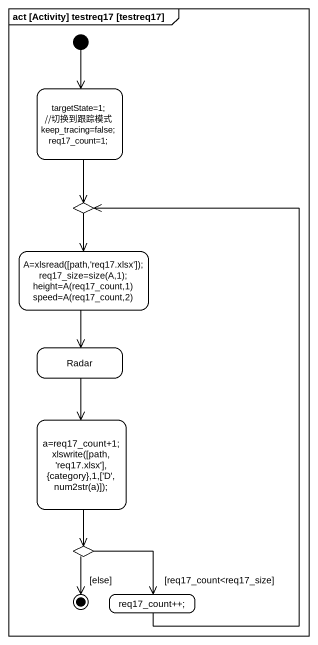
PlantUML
@startuml
mainframe act [Activity] testreq17 [testreq17]
hide empty description
state "targetState=1; //切换到跟踪模式 keep_tracing=false; req17_count=1;" as targetState_1_切换到跟踪模式_keep
state choice1 <<choice>>
state "A=xlsread([path,'req17.xlsx']); req17_size=size(A,1); height=A(req17_count,1) speed=A(req17_count,2)" as A_xlsread_path_req17_xlsx
state Radar
state "a=req17_count+1; xlswrite([path,'req17.xlsx'],{category},1,['D',num2str(a)]);" as a_req17_count_1_xlswrite
state choice2 <<choice>>
state "req17_count++;" as req17_count
[*] --> targetState_1_切换到跟踪模式_keep
targetState_1_切换到跟踪模式_keep --> choice1
choice1 --> A_xlsread_path_req17_xlsx
A_xlsread_path_req17_xlsx --> Radar
Radar --> a_req17_count_1_xlswrite
a_req17_count_1_xlswrite --> choice2
choice2 --> req17_count : [req17_count<req17_size]
req17_count -up-> choice1
choice2 --> [*] : [else]
@enduml
